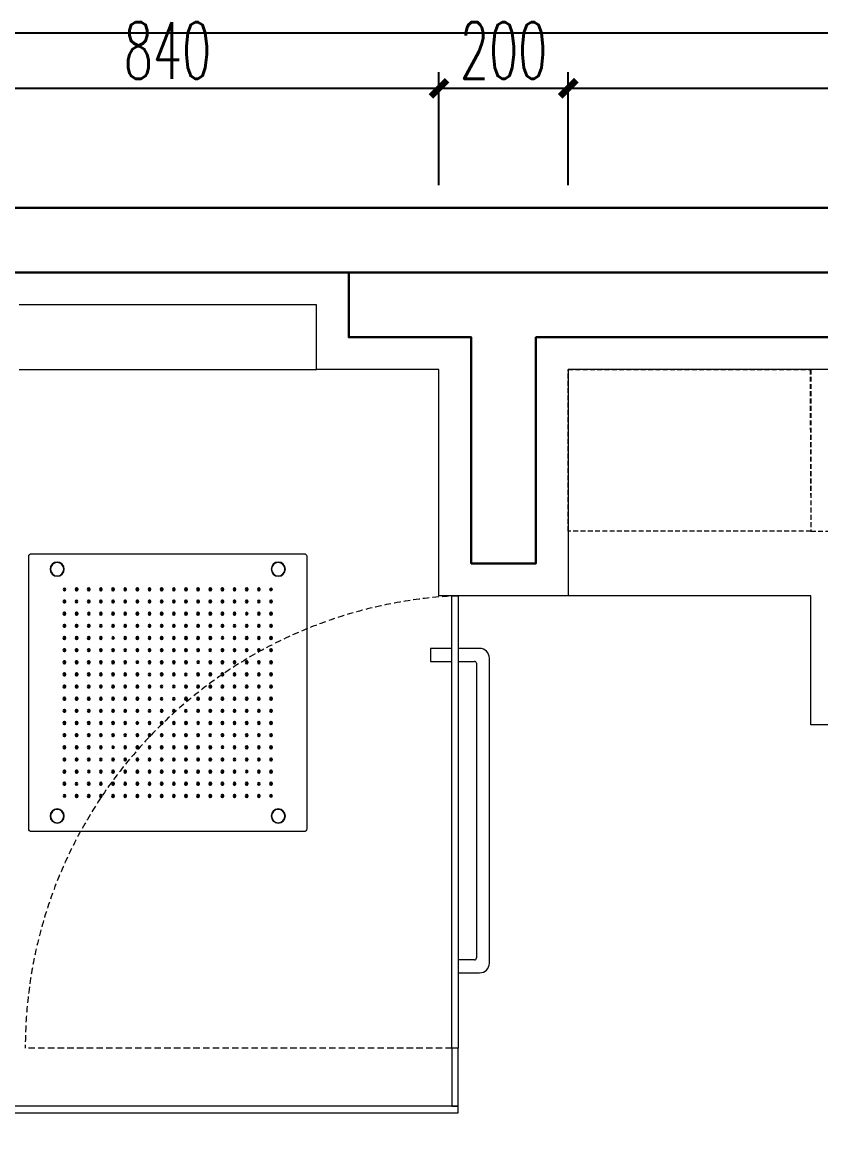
# Model space of a CAD drawing. Header units: inches. Extents: x 24920 to 61775, y 10942 to 38819.
# Drawn here: x 48940 to 50175, y 13369 to 15082 of the extents above; entities that cross this region are included whole.
import ezdxf

# ---------------------------------------------------------------- set-up
doc = ezdxf.new("R2010")
doc.units = ezdxf.units.IN
doc.header["$MEASUREMENT"] = 0
doc.header["$PDMODE"] = 1
doc.linetypes.add('DASHED', pattern=[3.75, 2.5, -1.25])
for name, color, linetype, lineweight in [('002 Ex Walls', 3, 'Continuous', 30), ('012 New Walls', 2, 'Continuous', 30), ('014 Wall Elevation', 1, 'Continuous', 9), ('015 Wall Finish 01', 8, 'Continuous', 9), ('017 Glass', 1, 'Continuous', 5), ('029 Lights', 1, 'Continuous', 0), ('030 Joinery', 1, 'Continuous', 0), ('032 Sanitry Ware', 1, 'Continuous', 5)]:
    doc.layers.add(name, color=color, linetype=linetype, lineweight=lineweight)
doc.layers.add('_SURFACE', color=7, linetype='Continuous')
doc.styles.add('DIM', font='simplex.shx', dxfattribs={"width": 0.6, "bigfont": 'extfont.shx'})
doc.dimstyles.new('1比25', dxfattribs={"dimscale": 25, "dimtxt": 3.5, "dimasz": 1, "dimexe": 1, "dimexo": 1, "dimgap": 0.6, "dimtad": 1, "dimdec": 0, "dimrnd": 5, "dimzin": 0, "dimdsep": 46, "dimtxsty": 'DIM', "dimblk": 'ARCHTICK', "dimcen": 0.09, "dimdle": 1, "dimclrd": 1, "dimclre": 1, "dimclrt": 1, "dimadec": 0, "dimazin": 0, "dimtfac": 1, "dimtdec": 0, "dimtix": 1, "dimtmove": 2, "dimatfit": 3, "dimldrblk": '引线箭头（自定义）', "dimfxl": 0, "dimtolj": 1, "dimtzin": 0, "dimarcsym": 0})

# ---------------------------------------------------------------- blocks, each defined once
blk = doc.blocks.new('A$C655F3CD0')
at = {"color": 2, "lineweight": 9}
blk.add_wipeout([(-345.1, -200), (-345.1, -550), (1506.5, -550), (1708.6, -200), (1333.1, -200), (1333.1, 0), (30.4, 0), (30.4, -200)], dxfattribs=at).dxf.layer = '030 Joinery'
at = {"layer": '030 Joinery', "color": 2, "lineweight": 9}
for p, q in [((1333.1, 0), (30.4, 0)), ((30.4, 0), (30.4, -200)), ((30.4, -200), (-345.2, -200))]:
    blk.add_line(p, q, dxfattribs=at)
at = {"layer": '030 Joinery', "linetype": 'DASHED', "ltscale": 3}
for points in [[(30.2, -300), (-345.2, -300), (-345.2, -550), (30.2, -550)], [(30.2, -300), (1333.9, -300), (1332.6, -550), (28.9, -550)]]:
    blk.add_lwpolyline(points, close=True, dxfattribs=at)
blk = doc.blocks.new('A$C1AC05749')
at = {"color": 250, "linetype": 'Continuous'}
for centre, radius in [((-171, 191), 11), ((-171, 191), 11), ((-171, 191), 10.6), ((-171, 191), 10.6), ((-171, 191), 10.5), ((-171, 191), 10.3), ((171, 191), 11), ((171, 191), 11), ((171, 191), 10.6), ((171, 191), 10.6), ((171, 191), 10.5), ((171, 191), 10.3), ((-159.8, 159.8), 2.1), ((-159.8, 159.8), 1.7), ((-159.8, 159.8), 1.4), ((-159.8, 159.8), 0.65), ((-141, 159.8), 2.1), ((-122.2, 159.8), 2.1), ((-103.4, 159.8), 2.1), ((-84.6, 159.8), 2.1), ((-65.8, 159.8), 2.1), ((-47, 159.8), 2.1), ((-28.2, 159.8), 2.1), ((-9.4, 159.8), 2.1), ((9.4, 159.8), 2.1), ((28.2, 159.8), 2.1), ((47, 159.8), 2.1), ((65.8, 159.8), 2.1), ((84.6, 159.8), 2.1), ((103.4, 159.8), 2.1), ((122.2, 159.8), 2.1), ((141, 159.8), 2.1), ((159.8, 159.8), 2.1), ((159.8, 159.8), 1.7), ((159.8, 159.8), 1.4), ((159.8, 159.8), 0.65), ((-159.8, 141), 2.1), ((-141, 141), 2.1), ((-141, 141), 1.7), ((-141, 141), 1.4), ((-141, 141), 0.65), ((-122.2, 141), 2.1), ((-103.4, 141), 2.1), ((-84.6, 141), 2.1), ((-65.8, 141), 2.1), ((-47, 141), 2.1), ((-28.2, 141), 2.1), ((-9.4, 141), 2.1), ((9.4, 141), 2.1), ((28.2, 141), 2.1), ((47, 141), 2.1), ((65.8, 141), 2.1), ((84.6, 141), 2.1), ((103.4, 141), 2.1), ((122.2, 141), 2.1), ((141, 141), 2.1), ((141, 141), 1.7), ((141, 141), 1.4), ((141, 141), 0.65), ((159.8, 141), 2.1), ((-159.8, 122.2), 2.1), ((-141, 122.2), 2.1), ((-122.2, 122.2), 2.1), ((-122.2, 122.2), 1.7), ((-122.2, 122.2), 1.4), ((-122.2, 122.2), 0.65), ((-103.4, 122.2), 2.1), ((-84.6, 122.2), 2.1), ((-65.8, 122.2), 2.1), ((-47, 122.2), 2.1), ((-28.2, 122.2), 2.1), ((-9.4, 122.2), 2.1), ((9.4, 122.2), 2.1), ((28.2, 122.2), 2.1), ((47, 122.2), 2.1), ((65.8, 122.2), 2.1), ((84.6, 122.2), 2.1), ((103.4, 122.2), 2.1), ((122.2, 122.2), 2.1), ((122.2, 122.2), 1.7), ((122.2, 122.2), 1.4), ((122.2, 122.2), 0.65), ((141, 122.2), 2.1), ((159.8, 122.2), 2.1), ((-159.8, 103.4), 2.1), ((-141, 103.4), 2.1), ((-122.2, 103.4), 2.1), ((-103.4, 103.4), 2.1), ((-103.4, 103.4), 1.7), ((-103.4, 103.4), 1.4), ((-103.4, 103.4), 0.65), ((-84.6, 103.4), 2.1), ((-65.8, 103.4), 2.1), ((-47, 103.4), 2.1), ((-28.2, 103.4), 2.1), ((-9.4, 103.4), 2.1), ((9.4, 103.4), 2.1), ((28.2, 103.4), 2.1), ((47, 103.4), 2.1), ((65.8, 103.4), 2.1), ((84.6, 103.4), 2.1), ((103.4, 103.4), 2.1), ((103.4, 103.4), 1.7), ((103.4, 103.4), 1.4), ((103.4, 103.4), 0.65), ((122.2, 103.4), 2.1), ((141, 103.4), 2.1), ((159.8, 103.4), 2.1), ((-159.8, 84.6), 2.1), ((-141, 84.6), 2.1), ((-122.2, 84.6), 2.1), ((-103.4, 84.6), 2.1), ((-84.6, 84.6), 2.1), ((-84.6, 84.6), 1.7), ((-84.6, 84.6), 1.4), ((-65.8, 84.6), 2.1), ((-47, 84.6), 2.1), ((-28.2, 84.6), 2.1), ((-9.4, 84.6), 2.1), ((9.4, 84.6), 2.1), ((28.2, 84.6), 2.1), ((47, 84.6), 2.1), ((65.8, 84.6), 2.1), ((84.6, 84.6), 2.1), ((84.6, 84.6), 1.7), ((84.6, 84.6), 1.4), ((103.4, 84.6), 2.1), ((122.2, 84.6), 2.1), ((141, 84.6), 2.1), ((159.8, 84.6), 2.1), ((-84.6, 84.6), 0.65), ((84.6, 84.6), 0.65), ((-159.8, 65.8), 2.1), ((-141, 65.8), 2.1), ((-122.2, 65.8), 2.1), ((-103.4, 65.8), 2.1), ((-84.6, 65.8), 2.1), ((-65.8, 65.8), 2.1), ((-65.8, 65.8), 1.7), ((-65.8, 65.8), 1.4), ((-65.8, 65.8), 0.65), ((-47, 65.8), 2.1), ((-28.2, 65.8), 2.1), ((-9.4, 65.8), 2.1), ((9.4, 65.8), 2.1), ((28.2, 65.8), 2.1), ((47, 65.8), 2.1), ((65.8, 65.8), 2.1), ((65.8, 65.8), 1.7), ((65.8, 65.8), 1.4), ((65.8, 65.8), 0.65), ((84.6, 65.8), 2.1), ((103.4, 65.8), 2.1), ((122.2, 65.8), 2.1), ((141, 65.8), 2.1), ((159.8, 65.8), 2.1), ((-159.8, 47), 2.1), ((-141, 47), 2.1), ((-122.2, 47), 2.1), ((-103.4, 47), 2.1), ((-84.6, 47), 2.1), ((-65.8, 47), 2.1), ((-47, 47), 2.1), ((-47, 47), 1.7), ((-47, 47), 1.4), ((-47, 47), 0.65), ((-28.2, 47), 2.1), ((-9.4, 47), 2.1), ((9.4, 47), 2.1), ((28.2, 47), 2.1), ((47, 47), 2.1), ((47, 47), 1.7), ((47, 47), 1.4), ((47, 47), 0.65), ((65.8, 47), 2.1), ((84.6, 47), 2.1), ((103.4, 47), 2.1), ((122.2, 47), 2.1), ((141, 47), 2.1), ((159.8, 47), 2.1), ((-159.8, 28.2), 2.1), ((-141, 28.2), 2.1), ((-122.2, 28.2), 2.1), ((-103.4, 28.2), 2.1), ((-84.6, 28.2), 2.1), ((-65.8, 28.2), 2.1), ((-47, 28.2), 2.1), ((-28.2, 28.2), 2.1), ((-28.2, 28.2), 1.7), ((-28.2, 28.2), 1.4), ((-28.2, 28.2), 0.65), ((-9.4, 28.2), 2.1), ((9.4, 28.2), 2.1), ((28.2, 28.2), 2.1), ((28.2, 28.2), 1.7), ((28.2, 28.2), 1.4), ((28.2, 28.2), 0.65), ((47, 28.2), 2.1), ((65.8, 28.2), 2.1), ((84.6, 28.2), 2.1), ((103.4, 28.2), 2.1), ((122.2, 28.2), 2.1), ((141, 28.2), 2.1), ((159.8, 28.2), 2.1), ((-159.8, 9.4), 2.1), ((-141, 9.4), 2.1), ((-122.2, 9.4), 2.1), ((-103.4, 9.4), 2.1), ((-84.6, 9.4), 2.1), ((-65.8, 9.4), 2.1), ((-47, 9.4), 2.1), ((-28.2, 9.4), 2.1), ((-9.4, 9.4), 2.1), ((-9.4, 9.4), 1.7), ((-9.4, 9.4), 1.4), ((-9.4, 9.4), 0.65), ((9.4, 9.4), 2.1), ((9.4, 9.4), 1.7), ((9.4, 9.4), 1.4), ((9.4, 9.4), 0.65), ((28.2, 9.4), 2.1), ((47, 9.4), 2.1), ((65.8, 9.4), 2.1), ((84.6, 9.4), 2.1), ((103.4, 9.4), 2.1), ((122.2, 9.4), 2.1), ((141, 9.4), 2.1), ((159.8, 9.4), 2.1), ((-159.8, -9.4), 2.1), ((-141, -9.4), 2.1), ((-122.2, -9.4), 2.1), ((-103.4, -9.4), 2.1), ((-84.6, -9.4), 2.1), ((-65.8, -9.4), 2.1), ((-47, -9.4), 2.1), ((-28.2, -9.4), 2.1), ((-9.4, -9.4), 2.1), ((-9.4, -9.4), 1.7), ((-9.4, -9.4), 1.4), ((-9.4, -9.4), 0.65), ((9.4, -9.4), 2.1), ((9.4, -9.4), 1.7), ((9.4, -9.4), 1.4), ((9.4, -9.4), 0.65), ((28.2, -9.4), 2.1), ((47, -9.4), 2.1), ((65.8, -9.4), 2.1), ((84.6, -9.4), 2.1), ((103.4, -9.4), 2.1), ((122.2, -9.4), 2.1), ((141, -9.4), 2.1), ((159.8, -9.4), 2.1), ((-159.8, -28.2), 2.1), ((-141, -28.2), 2.1), ((-122.2, -28.2), 2.1), ((-103.4, -28.2), 2.1), ((-84.6, -28.2), 2.1), ((-65.8, -28.2), 2.1), ((-47, -28.2), 2.1), ((-28.2, -28.2), 2.1), ((-28.2, -28.2), 1.7), ((-28.2, -28.2), 1.4), ((-28.2, -28.2), 0.65), ((-9.4, -28.2), 2.1), ((9.4, -28.2), 2.1), ((28.2, -28.2), 2.1), ((28.2, -28.2), 1.7), ((28.2, -28.2), 1.4), ((28.2, -28.2), 0.65), ((47, -28.2), 2.1), ((65.8, -28.2), 2.1), ((84.6, -28.2), 2.1), ((103.4, -28.2), 2.1), ((122.2, -28.2), 2.1), ((141, -28.2), 2.1), ((159.8, -28.2), 2.1), ((-159.8, -47), 2.1), ((-141, -47), 2.1), ((-122.2, -47), 2.1), ((-103.4, -47), 2.1), ((-84.6, -47), 2.1), ((-65.8, -47), 2.1), ((-47, -47), 2.1), ((-47, -47), 1.7), ((-47, -47), 1.4), ((-47, -47), 0.65), ((-28.2, -47), 2.1), ((-9.4, -47), 2.1), ((9.4, -47), 2.1), ((28.2, -47), 2.1), ((47, -47), 2.1), ((47, -47), 1.7), ((47, -47), 1.4), ((47, -47), 0.65), ((65.8, -47), 2.1), ((84.6, -47), 2.1), ((103.4, -47), 2.1), ((122.2, -47), 2.1), ((141, -47), 2.1), ((159.8, -47), 2.1), ((-159.8, -65.8), 2.1), ((-141, -65.8), 2.1), ((-122.2, -65.8), 2.1), ((-103.4, -65.8), 2.1), ((-84.6, -65.8), 2.1), ((-65.8, -65.8), 2.1), ((-65.8, -65.8), 1.7), ((-65.8, -65.8), 1.4), ((-65.8, -65.8), 0.65), ((-47, -65.8), 2.1), ((-28.2, -65.8), 2.1), ((-9.4, -65.8), 2.1), ((9.4, -65.8), 2.1), ((28.2, -65.8), 2.1), ((47, -65.8), 2.1), ((65.8, -65.8), 2.1), ((65.8, -65.8), 1.7), ((65.8, -65.8), 1.4), ((65.8, -65.8), 0.65), ((84.6, -65.8), 2.1), ((103.4, -65.8), 2.1), ((122.2, -65.8), 2.1), ((141, -65.8), 2.1), ((159.8, -65.8), 2.1), ((-159.8, -84.6), 2.1), ((-141, -84.6), 2.1), ((-122.2, -84.6), 2.1), ((-103.4, -84.6), 2.1), ((-84.6, -84.6), 2.1), ((-84.6, -84.6), 1.7), ((-84.6, -84.6), 1.4), ((-84.6, -84.6), 0.65), ((-65.8, -84.6), 2.1), ((-47, -84.6), 2.1), ((-28.2, -84.6), 2.1), ((-9.4, -84.6), 2.1), ((9.4, -84.6), 2.1), ((28.2, -84.6), 2.1), ((47, -84.6), 2.1), ((65.8, -84.6), 2.1), ((84.6, -84.6), 2.1), ((84.6, -84.6), 1.7), ((84.6, -84.6), 1.4), ((84.6, -84.6), 0.65), ((103.4, -84.6), 2.1), ((122.2, -84.6), 2.1), ((141, -84.6), 2.1), ((159.8, -84.6), 2.1), ((-159.8, -103.4), 2.1), ((-141, -103.4), 2.1), ((-122.2, -103.4), 2.1), ((-103.4, -103.4), 2.1), ((-103.4, -103.4), 1.7), ((-103.4, -103.4), 1.4), ((-103.4, -103.4), 0.65), ((-84.6, -103.4), 2.1), ((-65.8, -103.4), 2.1), ((-47, -103.4), 2.1), ((-28.2, -103.4), 2.1), ((-9.4, -103.4), 2.1), ((9.4, -103.4), 2.1), ((28.2, -103.4), 2.1), ((47, -103.4), 2.1), ((65.8, -103.4), 2.1), ((84.6, -103.4), 2.1), ((103.4, -103.4), 2.1), ((103.4, -103.4), 1.7), ((103.4, -103.4), 1.4), ((103.4, -103.4), 0.65), ((122.2, -103.4), 2.1), ((141, -103.4), 2.1), ((159.8, -103.4), 2.1), ((-159.8, -122.2), 2.1), ((-141, -122.2), 2.1), ((-122.2, -122.2), 2.1), ((-122.2, -122.2), 1.7), ((-122.2, -122.2), 1.4), ((-122.2, -122.2), 0.65), ((-103.4, -122.2), 2.1), ((-84.6, -122.2), 2.1), ((-65.8, -122.2), 2.1), ((-47, -122.2), 2.1), ((-28.2, -122.2), 2.1), ((-9.4, -122.2), 2.1), ((9.4, -122.2), 2.1), ((28.2, -122.2), 2.1), ((47, -122.2), 2.1), ((65.8, -122.2), 2.1), ((84.6, -122.2), 2.1), ((103.4, -122.2), 2.1), ((122.2, -122.2), 2.1), ((122.2, -122.2), 1.7), ((122.2, -122.2), 1.4), ((122.2, -122.2), 0.65), ((141, -122.2), 2.1), ((159.8, -122.2), 2.1), ((-159.8, -141), 2.1), ((-141, -141), 2.1), ((-141, -141), 1.7), ((-141, -141), 1.4), ((-141, -141), 0.65), ((-122.2, -141), 2.1), ((-103.4, -141), 2.1), ((-84.6, -141), 2.1), ((-65.8, -141), 2.1), ((-47, -141), 2.1), ((-28.2, -141), 2.1), ((-9.4, -141), 2.1), ((9.4, -141), 2.1), ((28.2, -141), 2.1), ((47, -141), 2.1), ((65.8, -141), 2.1), ((84.6, -141), 2.1), ((103.4, -141), 2.1), ((122.2, -141), 2.1), ((141, -141), 2.1), ((141, -141), 1.7), ((141, -141), 1.4), ((141, -141), 0.65), ((159.8, -141), 2.1), ((-159.8, -159.8), 2.1), ((-159.8, -159.8), 1.7), ((-159.8, -159.8), 1.4), ((-159.8, -159.8), 0.65), ((-141, -159.8), 2.1), ((-122.2, -159.8), 2.1), ((-103.4, -159.8), 2.1), ((-84.6, -159.8), 2.1), ((-65.8, -159.8), 2.1), ((-47, -159.8), 2.1), ((-28.2, -159.8), 2.1), ((-9.4, -159.8), 2.1), ((9.4, -159.8), 2.1), ((28.2, -159.8), 2.1), ((47, -159.8), 2.1), ((65.8, -159.8), 2.1), ((84.6, -159.8), 2.1), ((103.4, -159.8), 2.1), ((122.2, -159.8), 2.1), ((141, -159.8), 2.1), ((159.8, -159.8), 2.1), ((159.8, -159.8), 1.7), ((159.8, -159.8), 1.4), ((159.8, -159.8), 0.65), ((-171, -191), 11), ((-171, -191), 11), ((-171, -191), 10.6), ((-171, -191), 10.6), ((-171, -191), 10.5), ((-171, -191), 10.3), ((171, -191), 11), ((171, -191), 11), ((171, -191), 10.6), ((171, -191), 10.6), ((171, -191), 10.5), ((171, -191), 10.3)]:
    blk.add_circle(centre, radius, dxfattribs=at)
at = {"layer": '029 Lights', "color": 8, "ltscale": 6}
blk.add_lwpolyline([(-215, 211), (-215, -211, 0.414214), (-211, -215), (211, -215, 0.414214), (215, -211), (215, 211, 0.414214), (211, 215), (-211, 215, 0.414214)], format="xyb", close=True, dxfattribs=at)
at = {"layer": '_SURFACE', "color": 250, "linetype": 'Continuous'}
for centre, radius in [((-141, 159.8), 1.7), ((-141, 159.8), 1.4), ((-141, 159.8), 0.65), ((-122.2, 159.8), 1.7), ((-122.2, 159.8), 1.4), ((-122.2, 159.8), 0.65), ((-103.4, 159.8), 1.7), ((-103.4, 159.8), 1.4), ((-103.4, 159.8), 0.65), ((-84.6, 159.8), 1.7), ((-84.6, 159.8), 1.4), ((-84.6, 159.8), 0.65), ((-65.8, 159.8), 1.7), ((-65.8, 159.8), 1.4), ((-65.8, 159.8), 0.65), ((-47, 159.8), 1.7), ((-47, 159.8), 1.4), ((-47, 159.8), 0.65), ((-28.2, 159.8), 1.7), ((-28.2, 159.8), 1.4), ((-28.2, 159.8), 0.65), ((-9.4, 159.8), 1.7), ((-9.4, 159.8), 1.4), ((-9.4, 159.8), 0.65), ((9.4, 159.8), 1.7), ((9.4, 159.8), 1.4), ((9.4, 159.8), 0.65), ((28.2, 159.8), 1.7), ((28.2, 159.8), 1.4), ((28.2, 159.8), 0.65), ((47, 159.8), 1.7), ((47, 159.8), 1.4), ((47, 159.8), 0.65), ((65.8, 159.8), 1.7), ((65.8, 159.8), 1.4), ((65.8, 159.8), 0.65), ((84.6, 159.8), 1.7), ((84.6, 159.8), 1.4), ((84.6, 159.8), 0.65), ((103.4, 159.8), 1.7), ((103.4, 159.8), 1.4), ((103.4, 159.8), 0.65), ((122.2, 159.8), 1.7), ((122.2, 159.8), 1.4), ((122.2, 159.8), 0.65), ((141, 159.8), 1.7), ((141, 159.8), 1.4), ((141, 159.8), 0.65), ((-159.8, 141), 1.7), ((-159.8, 141), 1.4), ((-159.8, 141), 0.65), ((-122.2, 141), 1.7), ((-122.2, 141), 1.4), ((-122.2, 141), 0.65), ((-103.4, 141), 1.7), ((-103.4, 141), 1.4), ((-103.4, 141), 0.65), ((-84.6, 141), 1.7), ((-84.6, 141), 1.4), ((-84.6, 141), 0.65), ((-65.8, 141), 1.7), ((-65.8, 141), 1.4), ((-65.8, 141), 0.65), ((-47, 141), 1.7), ((-47, 141), 1.4), ((-47, 141), 0.65), ((-28.2, 141), 1.7), ((-28.2, 141), 1.4), ((-28.2, 141), 0.65), ((-9.4, 141), 1.7), ((-9.4, 141), 1.4), ((-9.4, 141), 0.65), ((9.4, 141), 1.7), ((9.4, 141), 1.4), ((9.4, 141), 0.65), ((28.2, 141), 1.7), ((28.2, 141), 1.4), ((28.2, 141), 0.65), ((47, 141), 1.7), ((47, 141), 1.4), ((47, 141), 0.65), ((65.8, 141), 1.7), ((65.8, 141), 1.4), ((65.8, 141), 0.65), ((84.6, 141), 1.7), ((84.6, 141), 1.4), ((84.6, 141), 0.65), ((103.4, 141), 1.7), ((103.4, 141), 1.4), ((103.4, 141), 0.65), ((122.2, 141), 1.7), ((122.2, 141), 1.4), ((122.2, 141), 0.65), ((159.8, 141), 1.7), ((159.8, 141), 1.4), ((159.8, 141), 0.65), ((-159.8, 122.2), 1.7), ((-159.8, 122.2), 1.4), ((-159.8, 122.2), 0.65), ((-141, 122.2), 1.7), ((-141, 122.2), 1.4), ((-141, 122.2), 0.65), ((-103.4, 122.2), 1.7), ((-103.4, 122.2), 1.4), ((-103.4, 122.2), 0.65), ((-84.6, 122.2), 1.7), ((-84.6, 122.2), 1.4), ((-84.6, 122.2), 0.65), ((-65.8, 122.2), 1.7), ((-65.8, 122.2), 1.4), ((-65.8, 122.2), 0.65), ((-47, 122.2), 1.7), ((-47, 122.2), 1.4), ((-47, 122.2), 0.65), ((-28.2, 122.2), 1.7), ((-28.2, 122.2), 1.4), ((-28.2, 122.2), 0.65), ((-9.4, 122.2), 1.7), ((-9.4, 122.2), 1.4), ((-9.4, 122.2), 0.65), ((9.4, 122.2), 1.7), ((9.4, 122.2), 1.4), ((9.4, 122.2), 0.65), ((28.2, 122.2), 1.7), ((28.2, 122.2), 1.4), ((28.2, 122.2), 0.65), ((47, 122.2), 1.7), ((47, 122.2), 1.4), ((47, 122.2), 0.65), ((65.8, 122.2), 1.7), ((65.8, 122.2), 1.4), ((65.8, 122.2), 0.65), ((84.6, 122.2), 1.7), ((84.6, 122.2), 1.4), ((84.6, 122.2), 0.65), ((103.4, 122.2), 1.7), ((103.4, 122.2), 1.4), ((103.4, 122.2), 0.65), ((141, 122.2), 1.7), ((141, 122.2), 1.4), ((141, 122.2), 0.65), ((159.8, 122.2), 1.7), ((159.8, 122.2), 1.4), ((159.8, 122.2), 0.65), ((-159.8, 103.4), 1.7), ((-159.8, 103.4), 1.4), ((-159.8, 103.4), 0.65), ((-141, 103.4), 1.7), ((-141, 103.4), 1.4), ((-141, 103.4), 0.65), ((-122.2, 103.4), 1.7), ((-122.2, 103.4), 1.4), ((-122.2, 103.4), 0.65), ((-84.6, 103.4), 1.7), ((-84.6, 103.4), 1.4), ((-84.6, 103.4), 0.65), ((-65.8, 103.4), 1.7), ((-65.8, 103.4), 1.4), ((-65.8, 103.4), 0.65), ((-47, 103.4), 1.7), ((-47, 103.4), 1.4), ((-47, 103.4), 0.65), ((-28.2, 103.4), 1.7), ((-28.2, 103.4), 1.4), ((-28.2, 103.4), 0.65), ((-9.4, 103.4), 1.7), ((-9.4, 103.4), 1.4), ((-9.4, 103.4), 0.65), ((9.4, 103.4), 1.7), ((9.4, 103.4), 1.4), ((9.4, 103.4), 0.65), ((28.2, 103.4), 1.7), ((28.2, 103.4), 1.4), ((28.2, 103.4), 0.65), ((47, 103.4), 1.7), ((47, 103.4), 1.4), ((47, 103.4), 0.65), ((65.8, 103.4), 1.7), ((65.8, 103.4), 1.4), ((65.8, 103.4), 0.65), ((84.6, 103.4), 1.7), ((84.6, 103.4), 1.4), ((84.6, 103.4), 0.65), ((122.2, 103.4), 1.7), ((122.2, 103.4), 1.4), ((122.2, 103.4), 0.65), ((141, 103.4), 1.7), ((141, 103.4), 1.4), ((141, 103.4), 0.65), ((159.8, 103.4), 1.7), ((159.8, 103.4), 1.4), ((159.8, 103.4), 0.65), ((-159.8, 84.6), 1.7), ((-159.8, 84.6), 1.4), ((-141, 84.6), 1.7), ((-141, 84.6), 1.4), ((-122.2, 84.6), 1.7), ((-122.2, 84.6), 1.4), ((-103.4, 84.6), 1.7), ((-103.4, 84.6), 1.4), ((-65.8, 84.6), 1.7), ((-65.8, 84.6), 1.4), ((-47, 84.6), 1.7), ((-47, 84.6), 1.4), ((-28.2, 84.6), 1.7), ((-28.2, 84.6), 1.4), ((-9.4, 84.6), 1.7), ((-9.4, 84.6), 1.4), ((9.4, 84.6), 1.7), ((9.4, 84.6), 1.4), ((28.2, 84.6), 1.7), ((28.2, 84.6), 1.4), ((47, 84.6), 1.7), ((47, 84.6), 1.4), ((65.8, 84.6), 1.7), ((65.8, 84.6), 1.4), ((103.4, 84.6), 1.7), ((103.4, 84.6), 1.4), ((122.2, 84.6), 1.7), ((122.2, 84.6), 1.4), ((141, 84.6), 1.7), ((141, 84.6), 1.4), ((159.8, 84.6), 1.7), ((159.8, 84.6), 1.4), ((-159.8, 84.6), 0.65), ((-141, 84.6), 0.65), ((-122.2, 84.6), 0.65), ((-103.4, 84.6), 0.65), ((-65.8, 84.6), 0.65), ((-47, 84.6), 0.65), ((-28.2, 84.6), 0.65), ((-9.4, 84.6), 0.65), ((9.4, 84.6), 0.65), ((28.2, 84.6), 0.65), ((47, 84.6), 0.65), ((65.8, 84.6), 0.65), ((103.4, 84.6), 0.65), ((122.2, 84.6), 0.65), ((141, 84.6), 0.65), ((159.8, 84.6), 0.65), ((-159.8, 65.8), 1.7), ((-159.8, 65.8), 1.4), ((-159.8, 65.8), 0.65), ((-141, 65.8), 1.7), ((-141, 65.8), 1.4), ((-141, 65.8), 0.65), ((-122.2, 65.8), 1.7), ((-122.2, 65.8), 1.4), ((-122.2, 65.8), 0.65), ((-103.4, 65.8), 1.7), ((-103.4, 65.8), 1.4), ((-103.4, 65.8), 0.65), ((-84.6, 65.8), 1.7), ((-84.6, 65.8), 1.4), ((-84.6, 65.8), 0.65), ((-47, 65.8), 1.7), ((-47, 65.8), 1.4), ((-47, 65.8), 0.65), ((-28.2, 65.8), 1.7), ((-28.2, 65.8), 1.4), ((-28.2, 65.8), 0.65), ((-9.4, 65.8), 1.7), ((-9.4, 65.8), 1.4), ((-9.4, 65.8), 0.65), ((9.4, 65.8), 1.7), ((9.4, 65.8), 1.4), ((9.4, 65.8), 0.65), ((28.2, 65.8), 1.7), ((28.2, 65.8), 1.4), ((28.2, 65.8), 0.65), ((47, 65.8), 1.7), ((47, 65.8), 1.4), ((47, 65.8), 0.65), ((84.6, 65.8), 1.7), ((84.6, 65.8), 1.4), ((84.6, 65.8), 0.65), ((103.4, 65.8), 1.7), ((103.4, 65.8), 1.4), ((103.4, 65.8), 0.65), ((122.2, 65.8), 1.7), ((122.2, 65.8), 1.4), ((122.2, 65.8), 0.65), ((141, 65.8), 1.7), ((141, 65.8), 1.4), ((141, 65.8), 0.65), ((159.8, 65.8), 1.7), ((159.8, 65.8), 1.4), ((159.8, 65.8), 0.65), ((-159.8, 47), 1.7), ((-159.8, 47), 1.4), ((-159.8, 47), 0.65), ((-141, 47), 1.7), ((-141, 47), 1.4), ((-141, 47), 0.65), ((-122.2, 47), 1.7), ((-122.2, 47), 1.4), ((-122.2, 47), 0.65), ((-103.4, 47), 1.7), ((-103.4, 47), 1.4), ((-103.4, 47), 0.65), ((-84.6, 47), 1.7), ((-84.6, 47), 1.4), ((-84.6, 47), 0.65), ((-65.8, 47), 1.7), ((-65.8, 47), 1.4), ((-65.8, 47), 0.65), ((-28.2, 47), 1.7), ((-28.2, 47), 1.4), ((-28.2, 47), 0.65), ((-9.4, 47), 1.7), ((-9.4, 47), 1.4), ((-9.4, 47), 0.65), ((9.4, 47), 1.7), ((9.4, 47), 1.4), ((9.4, 47), 0.65), ((28.2, 47), 1.7), ((28.2, 47), 1.4), ((28.2, 47), 0.65), ((65.8, 47), 1.7), ((65.8, 47), 1.4), ((65.8, 47), 0.65), ((84.6, 47), 1.7), ((84.6, 47), 1.4), ((84.6, 47), 0.65), ((103.4, 47), 1.7), ((103.4, 47), 1.4), ((103.4, 47), 0.65), ((122.2, 47), 1.7), ((122.2, 47), 1.4), ((122.2, 47), 0.65), ((141, 47), 1.7), ((141, 47), 1.4), ((141, 47), 0.65), ((159.8, 47), 1.7), ((159.8, 47), 1.4), ((159.8, 47), 0.65), ((-159.8, 28.2), 1.7), ((-159.8, 28.2), 1.4), ((-159.8, 28.2), 0.65), ((-141, 28.2), 1.7), ((-141, 28.2), 1.4), ((-141, 28.2), 0.65), ((-122.2, 28.2), 1.7), ((-122.2, 28.2), 1.4), ((-122.2, 28.2), 0.65), ((-103.4, 28.2), 1.7), ((-103.4, 28.2), 1.4), ((-103.4, 28.2), 0.65), ((-84.6, 28.2), 1.7), ((-84.6, 28.2), 1.4), ((-84.6, 28.2), 0.65), ((-65.8, 28.2), 1.7), ((-65.8, 28.2), 1.4), ((-65.8, 28.2), 0.65), ((-47, 28.2), 1.7), ((-47, 28.2), 1.4), ((-47, 28.2), 0.65), ((-9.4, 28.2), 1.7), ((-9.4, 28.2), 1.4), ((-9.4, 28.2), 0.65), ((9.4, 28.2), 1.7), ((9.4, 28.2), 1.4), ((9.4, 28.2), 0.65), ((47, 28.2), 1.7), ((47, 28.2), 1.4), ((47, 28.2), 0.65), ((65.8, 28.2), 1.7), ((65.8, 28.2), 1.4), ((65.8, 28.2), 0.65), ((84.6, 28.2), 1.7), ((84.6, 28.2), 1.4), ((84.6, 28.2), 0.65), ((103.4, 28.2), 1.7), ((103.4, 28.2), 1.4), ((103.4, 28.2), 0.65), ((122.2, 28.2), 1.7), ((122.2, 28.2), 1.4), ((122.2, 28.2), 0.65), ((141, 28.2), 1.7), ((141, 28.2), 1.4), ((141, 28.2), 0.65), ((159.8, 28.2), 1.7), ((159.8, 28.2), 1.4), ((159.8, 28.2), 0.65), ((-159.8, 9.4), 1.7), ((-159.8, 9.4), 1.4), ((-159.8, 9.4), 0.65), ((-141, 9.4), 1.7), ((-141, 9.4), 1.4), ((-141, 9.4), 0.65), ((-122.2, 9.4), 1.7), ((-122.2, 9.4), 1.4), ((-122.2, 9.4), 0.65), ((-103.4, 9.4), 1.7), ((-103.4, 9.4), 1.4), ((-103.4, 9.4), 0.65), ((-84.6, 9.4), 1.7), ((-84.6, 9.4), 1.4), ((-84.6, 9.4), 0.65), ((-65.8, 9.4), 1.7), ((-65.8, 9.4), 1.4), ((-65.8, 9.4), 0.65), ((-47, 9.4), 1.7), ((-47, 9.4), 1.4), ((-47, 9.4), 0.65), ((-28.2, 9.4), 1.7), ((-28.2, 9.4), 1.4), ((-28.2, 9.4), 0.65), ((28.2, 9.4), 1.7), ((28.2, 9.4), 1.4), ((28.2, 9.4), 0.65), ((47, 9.4), 1.7), ((47, 9.4), 1.4), ((47, 9.4), 0.65), ((65.8, 9.4), 1.7), ((65.8, 9.4), 1.4), ((65.8, 9.4), 0.65), ((84.6, 9.4), 1.7), ((84.6, 9.4), 1.4), ((84.6, 9.4), 0.65), ((103.4, 9.4), 1.7), ((103.4, 9.4), 1.4), ((103.4, 9.4), 0.65), ((122.2, 9.4), 1.7), ((122.2, 9.4), 1.4), ((122.2, 9.4), 0.65), ((141, 9.4), 1.7), ((141, 9.4), 1.4), ((141, 9.4), 0.65), ((159.8, 9.4), 1.7), ((159.8, 9.4), 1.4), ((159.8, 9.4), 0.65), ((-159.8, -9.4), 1.7), ((-159.8, -9.4), 1.4), ((-159.8, -9.4), 0.65), ((-141, -9.4), 1.7), ((-141, -9.4), 1.4), ((-141, -9.4), 0.65), ((-122.2, -9.4), 1.7), ((-122.2, -9.4), 1.4), ((-122.2, -9.4), 0.65), ((-103.4, -9.4), 1.7), ((-103.4, -9.4), 1.4), ((-103.4, -9.4), 0.65), ((-84.6, -9.4), 1.7), ((-84.6, -9.4), 1.4), ((-84.6, -9.4), 0.65), ((-65.8, -9.4), 1.7), ((-65.8, -9.4), 1.4), ((-65.8, -9.4), 0.65), ((-47, -9.4), 1.7), ((-47, -9.4), 1.4), ((-47, -9.4), 0.65), ((-28.2, -9.4), 1.7), ((-28.2, -9.4), 1.4), ((-28.2, -9.4), 0.65), ((28.2, -9.4), 1.7), ((28.2, -9.4), 1.4), ((28.2, -9.4), 0.65), ((47, -9.4), 1.7), ((47, -9.4), 1.4), ((47, -9.4), 0.65), ((65.8, -9.4), 1.7), ((65.8, -9.4), 1.4), ((65.8, -9.4), 0.65), ((84.6, -9.4), 1.7), ((84.6, -9.4), 1.4), ((84.6, -9.4), 0.65), ((103.4, -9.4), 1.7), ((103.4, -9.4), 1.4), ((103.4, -9.4), 0.65), ((122.2, -9.4), 1.7), ((122.2, -9.4), 1.4), ((122.2, -9.4), 0.65), ((141, -9.4), 1.7), ((141, -9.4), 1.4), ((141, -9.4), 0.65), ((159.8, -9.4), 1.7), ((159.8, -9.4), 1.4), ((159.8, -9.4), 0.65), ((-159.8, -28.2), 1.7), ((-159.8, -28.2), 1.4), ((-159.8, -28.2), 0.65), ((-141, -28.2), 1.7), ((-141, -28.2), 1.4), ((-141, -28.2), 0.65), ((-122.2, -28.2), 1.7), ((-122.2, -28.2), 1.4), ((-122.2, -28.2), 0.65), ((-103.4, -28.2), 1.7), ((-103.4, -28.2), 1.4), ((-103.4, -28.2), 0.65), ((-84.6, -28.2), 1.7), ((-84.6, -28.2), 1.4), ((-84.6, -28.2), 0.65), ((-65.8, -28.2), 1.7), ((-65.8, -28.2), 1.4), ((-65.8, -28.2), 0.65), ((-47, -28.2), 1.7), ((-47, -28.2), 1.4), ((-47, -28.2), 0.65), ((-9.4, -28.2), 1.7), ((-9.4, -28.2), 1.4), ((-9.4, -28.2), 0.65), ((9.4, -28.2), 1.7), ((9.4, -28.2), 1.4), ((9.4, -28.2), 0.65), ((47, -28.2), 1.7), ((47, -28.2), 1.4), ((47, -28.2), 0.65), ((65.8, -28.2), 1.7), ((65.8, -28.2), 1.4), ((65.8, -28.2), 0.65), ((84.6, -28.2), 1.7), ((84.6, -28.2), 1.4), ((84.6, -28.2), 0.65), ((103.4, -28.2), 1.7), ((103.4, -28.2), 1.4), ((103.4, -28.2), 0.65), ((122.2, -28.2), 1.7), ((122.2, -28.2), 1.4), ((122.2, -28.2), 0.65), ((141, -28.2), 1.7), ((141, -28.2), 1.4), ((141, -28.2), 0.65), ((159.8, -28.2), 1.7), ((159.8, -28.2), 1.4), ((159.8, -28.2), 0.65), ((-159.8, -47), 1.7), ((-159.8, -47), 1.4), ((-159.8, -47), 0.65), ((-141, -47), 1.7), ((-141, -47), 1.4), ((-141, -47), 0.65), ((-122.2, -47), 1.7), ((-122.2, -47), 1.4), ((-122.2, -47), 0.65), ((-103.4, -47), 1.7), ((-103.4, -47), 1.4), ((-103.4, -47), 0.65), ((-84.6, -47), 1.7), ((-84.6, -47), 1.4), ((-84.6, -47), 0.65), ((-65.8, -47), 1.7), ((-65.8, -47), 1.4), ((-65.8, -47), 0.65), ((-28.2, -47), 1.7), ((-28.2, -47), 1.4), ((-28.2, -47), 0.65), ((-9.4, -47), 1.7), ((-9.4, -47), 1.4), ((-9.4, -47), 0.65), ((9.4, -47), 1.7), ((9.4, -47), 1.4), ((9.4, -47), 0.65), ((28.2, -47), 1.7), ((28.2, -47), 1.4), ((28.2, -47), 0.65), ((65.8, -47), 1.7), ((65.8, -47), 1.4), ((65.8, -47), 0.65), ((84.6, -47), 1.7), ((84.6, -47), 1.4), ((84.6, -47), 0.65), ((103.4, -47), 1.7), ((103.4, -47), 1.4), ((103.4, -47), 0.65), ((122.2, -47), 1.7), ((122.2, -47), 1.4), ((122.2, -47), 0.65), ((141, -47), 1.7), ((141, -47), 1.4), ((141, -47), 0.65), ((159.8, -47), 1.7), ((159.8, -47), 1.4), ((159.8, -47), 0.65), ((-159.8, -65.8), 1.7), ((-159.8, -65.8), 1.4), ((-159.8, -65.8), 0.65), ((-141, -65.8), 1.7), ((-141, -65.8), 1.4), ((-141, -65.8), 0.65), ((-122.2, -65.8), 1.7), ((-122.2, -65.8), 1.4), ((-122.2, -65.8), 0.65), ((-103.4, -65.8), 1.7), ((-103.4, -65.8), 1.4), ((-103.4, -65.8), 0.65), ((-84.6, -65.8), 1.7), ((-84.6, -65.8), 1.4), ((-84.6, -65.8), 0.65), ((-47, -65.8), 1.7), ((-47, -65.8), 1.4), ((-47, -65.8), 0.65), ((-28.2, -65.8), 1.7), ((-28.2, -65.8), 1.4), ((-28.2, -65.8), 0.65), ((-9.4, -65.8), 1.7), ((-9.4, -65.8), 1.4), ((-9.4, -65.8), 0.65), ((9.4, -65.8), 1.7), ((9.4, -65.8), 1.4), ((9.4, -65.8), 0.65), ((28.2, -65.8), 1.7), ((28.2, -65.8), 1.4), ((28.2, -65.8), 0.65), ((47, -65.8), 1.7), ((47, -65.8), 1.4), ((47, -65.8), 0.65), ((84.6, -65.8), 1.7), ((84.6, -65.8), 1.4), ((84.6, -65.8), 0.65), ((103.4, -65.8), 1.7), ((103.4, -65.8), 1.4), ((103.4, -65.8), 0.65), ((122.2, -65.8), 1.7), ((122.2, -65.8), 1.4), ((122.2, -65.8), 0.65), ((141, -65.8), 1.7), ((141, -65.8), 1.4), ((141, -65.8), 0.65), ((159.8, -65.8), 1.7), ((159.8, -65.8), 1.4), ((159.8, -65.8), 0.65), ((-159.8, -84.6), 1.7), ((-159.8, -84.6), 1.4), ((-159.8, -84.6), 0.65), ((-141, -84.6), 1.7), ((-141, -84.6), 1.4), ((-141, -84.6), 0.65), ((-122.2, -84.6), 1.7), ((-122.2, -84.6), 1.4), ((-122.2, -84.6), 0.65), ((-103.4, -84.6), 1.7), ((-103.4, -84.6), 1.4), ((-103.4, -84.6), 0.65), ((-65.8, -84.6), 1.7), ((-65.8, -84.6), 1.4), ((-65.8, -84.6), 0.65), ((-47, -84.6), 1.7), ((-47, -84.6), 1.4), ((-47, -84.6), 0.65), ((-28.2, -84.6), 1.7), ((-28.2, -84.6), 1.4), ((-28.2, -84.6), 0.65), ((-9.4, -84.6), 1.7), ((-9.4, -84.6), 1.4), ((-9.4, -84.6), 0.65), ((9.4, -84.6), 1.7), ((9.4, -84.6), 1.4), ((9.4, -84.6), 0.65), ((28.2, -84.6), 1.7), ((28.2, -84.6), 1.4), ((28.2, -84.6), 0.65), ((47, -84.6), 1.7), ((47, -84.6), 1.4), ((47, -84.6), 0.65), ((65.8, -84.6), 1.7), ((65.8, -84.6), 1.4), ((65.8, -84.6), 0.65), ((103.4, -84.6), 1.7), ((103.4, -84.6), 1.4), ((103.4, -84.6), 0.65), ((122.2, -84.6), 1.7), ((122.2, -84.6), 1.4), ((122.2, -84.6), 0.65), ((141, -84.6), 1.7), ((141, -84.6), 1.4), ((141, -84.6), 0.65), ((159.8, -84.6), 1.7), ((159.8, -84.6), 1.4), ((159.8, -84.6), 0.65), ((-159.8, -103.4), 1.7), ((-159.8, -103.4), 1.4), ((-159.8, -103.4), 0.65), ((-141, -103.4), 1.7), ((-141, -103.4), 1.4), ((-141, -103.4), 0.65), ((-122.2, -103.4), 1.7), ((-122.2, -103.4), 1.4), ((-122.2, -103.4), 0.65), ((-84.6, -103.4), 1.7), ((-84.6, -103.4), 1.4), ((-84.6, -103.4), 0.65), ((-65.8, -103.4), 1.7), ((-65.8, -103.4), 1.4), ((-65.8, -103.4), 0.65), ((-47, -103.4), 1.7), ((-47, -103.4), 1.4), ((-47, -103.4), 0.65), ((-28.2, -103.4), 1.7), ((-28.2, -103.4), 1.4), ((-28.2, -103.4), 0.65), ((-9.4, -103.4), 1.7), ((-9.4, -103.4), 1.4), ((-9.4, -103.4), 0.65), ((9.4, -103.4), 1.7), ((9.4, -103.4), 1.4), ((9.4, -103.4), 0.65), ((28.2, -103.4), 1.7), ((28.2, -103.4), 1.4), ((28.2, -103.4), 0.65), ((47, -103.4), 1.7), ((47, -103.4), 1.4), ((47, -103.4), 0.65), ((65.8, -103.4), 1.7), ((65.8, -103.4), 1.4), ((65.8, -103.4), 0.65), ((84.6, -103.4), 1.7), ((84.6, -103.4), 1.4), ((84.6, -103.4), 0.65), ((122.2, -103.4), 1.7), ((122.2, -103.4), 1.4), ((122.2, -103.4), 0.65), ((141, -103.4), 1.7), ((141, -103.4), 1.4), ((141, -103.4), 0.65), ((159.8, -103.4), 1.7), ((159.8, -103.4), 1.4), ((159.8, -103.4), 0.65), ((-159.8, -122.2), 1.7), ((-159.8, -122.2), 1.4), ((-159.8, -122.2), 0.65), ((-141, -122.2), 1.7), ((-141, -122.2), 1.4), ((-141, -122.2), 0.65), ((-103.4, -122.2), 1.7), ((-103.4, -122.2), 1.4), ((-103.4, -122.2), 0.65), ((-84.6, -122.2), 1.7), ((-84.6, -122.2), 1.4), ((-84.6, -122.2), 0.65), ((-65.8, -122.2), 1.7), ((-65.8, -122.2), 1.4), ((-65.8, -122.2), 0.65), ((-47, -122.2), 1.7), ((-47, -122.2), 1.4), ((-47, -122.2), 0.65), ((-28.2, -122.2), 1.7), ((-28.2, -122.2), 1.4), ((-28.2, -122.2), 0.65), ((-9.4, -122.2), 1.7), ((-9.4, -122.2), 1.4), ((-9.4, -122.2), 0.65), ((9.4, -122.2), 1.7), ((9.4, -122.2), 1.4), ((9.4, -122.2), 0.65), ((28.2, -122.2), 1.7), ((28.2, -122.2), 1.4), ((28.2, -122.2), 0.65), ((47, -122.2), 1.7), ((47, -122.2), 1.4), ((47, -122.2), 0.65), ((65.8, -122.2), 1.7), ((65.8, -122.2), 1.4), ((65.8, -122.2), 0.65), ((84.6, -122.2), 1.7), ((84.6, -122.2), 1.4), ((84.6, -122.2), 0.65), ((103.4, -122.2), 1.7), ((103.4, -122.2), 1.4), ((103.4, -122.2), 0.65), ((141, -122.2), 1.7), ((141, -122.2), 1.4), ((141, -122.2), 0.65), ((159.8, -122.2), 1.7), ((159.8, -122.2), 1.4), ((159.8, -122.2), 0.65), ((-159.8, -141), 1.7), ((-159.8, -141), 1.4), ((-159.8, -141), 0.65), ((-122.2, -141), 1.7), ((-122.2, -141), 1.4), ((-122.2, -141), 0.65), ((-103.4, -141), 1.7), ((-103.4, -141), 1.4), ((-103.4, -141), 0.65), ((-84.6, -141), 1.7), ((-84.6, -141), 1.4), ((-84.6, -141), 0.65), ((-65.8, -141), 1.7), ((-65.8, -141), 1.4), ((-65.8, -141), 0.65), ((-47, -141), 1.7), ((-47, -141), 1.4), ((-47, -141), 0.65), ((-28.2, -141), 1.7), ((-28.2, -141), 1.4), ((-28.2, -141), 0.65), ((-9.4, -141), 1.7), ((-9.4, -141), 1.4), ((-9.4, -141), 0.65), ((9.4, -141), 1.7), ((9.4, -141), 1.4), ((9.4, -141), 0.65), ((28.2, -141), 1.7), ((28.2, -141), 1.4), ((28.2, -141), 0.65), ((47, -141), 1.7), ((47, -141), 1.4), ((47, -141), 0.65), ((65.8, -141), 1.7), ((65.8, -141), 1.4), ((65.8, -141), 0.65), ((84.6, -141), 1.7), ((84.6, -141), 1.4), ((84.6, -141), 0.65), ((103.4, -141), 1.7), ((103.4, -141), 1.4), ((103.4, -141), 0.65), ((122.2, -141), 1.7), ((122.2, -141), 1.4), ((122.2, -141), 0.65), ((159.8, -141), 1.7), ((159.8, -141), 1.4), ((159.8, -141), 0.65), ((-141, -159.8), 1.7), ((-141, -159.8), 1.4), ((-141, -159.8), 0.65), ((-122.2, -159.8), 1.7), ((-122.2, -159.8), 1.4), ((-122.2, -159.8), 0.65), ((-103.4, -159.8), 1.7), ((-103.4, -159.8), 1.4), ((-103.4, -159.8), 0.65), ((-84.6, -159.8), 1.7), ((-84.6, -159.8), 1.4), ((-84.6, -159.8), 0.65), ((-65.8, -159.8), 1.7), ((-65.8, -159.8), 1.4), ((-65.8, -159.8), 0.65), ((-47, -159.8), 1.7), ((-47, -159.8), 1.4), ((-47, -159.8), 0.65), ((-28.2, -159.8), 1.7), ((-28.2, -159.8), 1.4), ((-28.2, -159.8), 0.65), ((-9.4, -159.8), 1.7), ((-9.4, -159.8), 1.4), ((-9.4, -159.8), 0.65), ((9.4, -159.8), 1.7), ((9.4, -159.8), 1.4), ((9.4, -159.8), 0.65), ((28.2, -159.8), 1.7), ((28.2, -159.8), 1.4), ((28.2, -159.8), 0.65), ((47, -159.8), 1.7), ((47, -159.8), 1.4), ((47, -159.8), 0.65), ((65.8, -159.8), 1.7), ((65.8, -159.8), 1.4), ((65.8, -159.8), 0.65), ((84.6, -159.8), 1.7), ((84.6, -159.8), 1.4), ((84.6, -159.8), 0.65), ((103.4, -159.8), 1.7), ((103.4, -159.8), 1.4), ((103.4, -159.8), 0.65), ((122.2, -159.8), 1.7), ((122.2, -159.8), 1.4), ((122.2, -159.8), 0.65), ((141, -159.8), 1.7), ((141, -159.8), 1.4), ((141, -159.8), 0.65)]:
    blk.add_circle(centre, radius, dxfattribs=at)
blk = doc.blocks.new('_ArchTick')
at = {"color": 0, "linetype": 'ByBlock', "const_width": 0.4}
blk.add_lwpolyline([(-0.5, -0.5), (0.5, 0.5)], dxfattribs=at)
blk = doc.blocks.new('*D1422')
at = {"color": 1, "lineweight": -2, "transparency": 16777216}
for p, q in [((-17002.5, 16801.5), (-17002.5, 16976.5)), ((-16162.5, 16801.5), (-16162.5, 16976.5)), ((-17027.5, 16951.5), (-16137.5, 16951.5))]:
    blk.add_line(p, q, dxfattribs=at)
at = {"layer": 'Defpoints', "color": 0, "transparency": 16777216}
for p in [(-16162.5, 16951.5), (-17002.5, 16516.4), (-16162.5, 16516.4)]:
    blk.add_point(p, dxfattribs=at)
at = {"color": 1, "lineweight": -2, "transparency": 16777216, "xscale": 25, "yscale": 25, "zscale": 25, "rotation": 180}
blk.add_blockref('_ArchTick', (-17002.5, 16951.5), dxfattribs=at)
at = {"color": 1, "lineweight": -2, "transparency": 16777216, "xscale": 25, "yscale": 25, "zscale": 25}
blk.add_blockref('_ArchTick', (-16162.5, 16951.5), dxfattribs=at)
at = {"color": 1, "transparency": 16777216, "insert": (-16582.5, 17010.2), "char_height": 87.5, "attachment_point": 5, "style": 'DIM'}
blk.add_mtext('\\A1;840', dxfattribs=at)
blk = doc.blocks.new('引线箭头（自定义）')
at = {"linetype": 'ByBlock', "lineweight": -2}
h = blk.add_hatch(color=8, dxfattribs=at)
h.dxf.hatch_style = 1
h.paths.add_polyline_path([(-1.195, -0.955), (-0.315, 0), (-1.201, 0.958), (-0.912, 1.212), (0, 0), (-0.912, -1.209)])
at = {"color": 0, "linetype": 'ByBlock', "lineweight": -2}
blk.add_line((-0.315, 0), (-4.751, 0), dxfattribs=at)
blk.add_lwpolyline([(-1.195, -0.955), (-0.315, 0), (-1.201, 0.958), (-0.912, 1.212), (0, 0), (-0.912, -1.209)], close=True, dxfattribs=at)
blk = doc.blocks.new('*D1423')
at = {"color": 1, "lineweight": -2, "transparency": 16777216}
for p, q in [((-16162.5, 16801.5), (-16162.5, 16976.5)), ((-15962.5, 16801.5), (-15962.5, 16976.5)), ((-16187.5, 16951.5), (-15937.5, 16951.5))]:
    blk.add_line(p, q, dxfattribs=at)
at = {"layer": 'Defpoints', "color": 0, "transparency": 16777216}
for p in [(-15962.5, 16951.5), (-16162.5, 16516.4), (-15962.5, 16516.4)]:
    blk.add_point(p, dxfattribs=at)
at = {"color": 1, "lineweight": -2, "transparency": 16777216, "xscale": 25, "yscale": 25, "zscale": 25, "rotation": 180}
blk.add_blockref('_ArchTick', (-16162.5, 16951.5), dxfattribs=at)
at = {"color": 1, "lineweight": -2, "transparency": 16777216, "xscale": 25, "yscale": 25, "zscale": 25}
blk.add_blockref('_ArchTick', (-15962.5, 16951.5), dxfattribs=at)
at = {"color": 1, "transparency": 16777216, "insert": (-16062.5, 17010.2), "char_height": 87.5, "attachment_point": 5, "style": 'DIM'}
blk.add_mtext('\\A1;200', dxfattribs=at)
blk = doc.blocks.new('*D1424')
at = {"color": 1, "lineweight": -2, "transparency": 16777216}
for p, q in [((-15962.5, 16801.5), (-15962.5, 16976.5)), ((-14110.8, 16801.5), (-14110.8, 16976.5)), ((-15987.5, 16951.5), (-14085.8, 16951.5))]:
    blk.add_line(p, q, dxfattribs=at)
at = {"layer": 'Defpoints', "color": 0, "transparency": 16777216}
for p in [(-14110.8, 16951.5), (-15962.5, 16516.4), (-14110.8, 16516.4)]:
    blk.add_point(p, dxfattribs=at)
at = {"color": 1, "lineweight": -2, "transparency": 16777216, "xscale": 25, "yscale": 25, "zscale": 25, "rotation": 180}
blk.add_blockref('_ArchTick', (-15962.5, 16951.5), dxfattribs=at)
at = {"color": 1, "lineweight": -2, "transparency": 16777216, "xscale": 25, "yscale": 25, "zscale": 25}
blk.add_blockref('_ArchTick', (-14110.8, 16951.5), dxfattribs=at)
at = {"color": 1, "transparency": 16777216, "insert": (-15036.7, 17010.2), "char_height": 87.5, "attachment_point": 5, "style": 'DIM'}
blk.add_mtext('\\A1;1850', dxfattribs=at)
blk = doc.blocks.new('*D1427')
at = {"color": 1, "lineweight": -2, "transparency": 16777216}
for p, q in [((-17431.9, 16541.4), (-17431.9, 15341.4)), ((-17281.9, 16516.4), (-17456.9, 16516.4)), ((-17281.9, 15366.4), (-17456.9, 15366.4))]:
    blk.add_line(p, q, dxfattribs=at)
at = {"layer": 'Defpoints', "color": 0, "transparency": 16777216}
for p in [(-16812.2, 16516.4), (-17431.9, 15366.4), (-16631.7, 15366.4)]:
    blk.add_point(p, dxfattribs=at)
at = {"color": 1, "lineweight": -2, "transparency": 16777216, "xscale": 25, "yscale": 25, "zscale": 25}
for p, rotation in [((-17431.9, 16516.4), 90), ((-17431.9, 15366.4), 270)]:
    blk.add_blockref('_ArchTick', p, dxfattribs=dict(at, rotation=rotation))
at = {"color": 1, "transparency": 16777216, "insert": (-17490.6, 15941.4), "char_height": 87.5, "attachment_point": 5, "rotation": 90, "style": 'DIM'}
blk.add_mtext('\\A1;1150', dxfattribs=at)
blk = doc.blocks.new('*D1428')
at = {"color": 1, "lineweight": -2, "transparency": 16777216}
for p, q in [((-17431.9, 15391.4), (-17431.9, 14341.4)), ((-17281.9, 15366.4), (-17456.9, 15366.4)), ((-17281.9, 14366.4), (-17456.9, 14366.4))]:
    blk.add_line(p, q, dxfattribs=at)
at = {"layer": 'Defpoints', "color": 0, "transparency": 16777216}
for p in [(-16631.7, 15366.4), (-17431.9, 14366.4), (-16268.1, 14366.4)]:
    blk.add_point(p, dxfattribs=at)
at = {"color": 1, "lineweight": -2, "transparency": 16777216, "xscale": 25, "yscale": 25, "zscale": 25}
for p, rotation in [((-17431.9, 15366.4), 90), ((-17431.9, 14366.4), 270)]:
    blk.add_blockref('_ArchTick', p, dxfattribs=dict(at, rotation=rotation))
at = {"color": 1, "transparency": 16777216, "insert": (-17490.6, 14866.4), "char_height": 87.5, "attachment_point": 5, "rotation": 90, "style": 'DIM'}
blk.add_mtext('\\A1;1000', dxfattribs=at)
blk = doc.blocks.new('*D1434')
at = {"color": 1, "lineweight": -2, "transparency": 16777216}
for p, q in [((-17002.5, 16914), (-17002.5, 17062.2)), ((-12950.4, 16914), (-12950.4, 17062.2)), ((-17027.5, 17037.2), (-12925.4, 17037.2))]:
    blk.add_line(p, q, dxfattribs=at)
at = {"layer": 'Defpoints', "color": 0, "transparency": 16777216}
for p in [(-12950.4, 17037.2), (-17002.5, 16889), (-12950.4, 16889)]:
    blk.add_point(p, dxfattribs=at)
at = {"color": 1, "lineweight": -2, "transparency": 16777216, "xscale": 25, "yscale": 25, "zscale": 25, "rotation": 180}
blk.add_blockref('_ArchTick', (-17002.5, 17037.2), dxfattribs=at)
at = {"color": 1, "lineweight": -2, "transparency": 16777216, "xscale": 25, "yscale": 25, "zscale": 25}
blk.add_blockref('_ArchTick', (-12950.4, 17037.2), dxfattribs=at)
at = {"color": 1, "transparency": 16777216, "insert": (-14976.5, 17095.9), "char_height": 87.5, "attachment_point": 5, "style": 'DIM'}
blk.add_mtext('\\A1;4050', dxfattribs=at)
blk = doc.blocks.new('A$C7bde2990')
at = {"layer": '002 Ex Walls'}
blk.add_line((3035.8, 3047), (522.8, 3047), dxfattribs=at)
at = {"layer": '002 Ex Walls', "color": 4}
blk.add_line((3035.8, 2947), (622.8, 2947), dxfattribs=at)
at = {"layer": '012 New Walls', "color": 4, "ltscale": 10}
blk.add_lwpolyline([(1373.2, 2947), (1373.2, 2847), (1562.8, 2847), (1562.8, 2497), (1662.8, 2497), (1662.8, 2847), (3035.8, 2847), (3035.8, 2947), (1373.2, 2947)], close=True, dxfattribs=at)
at = {"layer": '014 Wall Elevation'}
blk.add_line((863.2, 2797), (1323.2, 2797), dxfattribs=at)
at = {"layer": '015 Wall Finish 01', "ltscale": 10}
for p, q in [((1323.2, 2897), (863.2, 2897)), ((1323.2, 2797), (1323.2, 2897)), ((1512.8, 2797), (1323.2, 2797)), ((1512.8, 2447), (1512.8, 2797))]:
    blk.add_line(p, q, dxfattribs=at)
at = {"layer": '017 Glass', "color": 1, "linetype": 'DASHED', "ltscale": 4}
blk.add_line((1532.8, 1747), (872.8, 1747), dxfattribs=at)
at = {"layer": '017 Glass'}
for points in [[(1542.8, 2447), (1542.8, 1747), (1532.8, 1747), (1532.8, 2447)], [(1532.8, 1657), (1542.8, 1657), (1542.8, 1747), (1532.8, 1747)], [(672.8, 1647), (1542.8, 1647), (1542.8, 1657), (672.8, 1657)]]:
    blk.add_lwpolyline(points, close=True, dxfattribs=at)
at = {"layer": '017 Glass', "color": 1, "linetype": 'DASHED', "ltscale": 4}
blk.add_arc((1574, 1746.5), 701.2, 92.5496, 179.9593, dxfattribs=at)
at = {"layer": '032 Sanitry Ware'}
for p, q in [((1590.8, 1878.4), (1590.8, 2350.4)), ((1570.8, 2342.4), (1570.8, 1886.4))]:
    blk.add_line(p, q, dxfattribs=at)
blk.add_lwpolyline([(1532.8, 2345.4), (1532.8, 2365.4), (1499.8, 2365.4), (1499.8, 2345.4)], close=True, dxfattribs=at)
for points in [[(1575.8, 2365.4), (1542.8, 2365.4), (1542.8, 2345.4), (1567.8, 2345.4)], [(1567.8, 1883.4), (1542.8, 1883.4), (1542.8, 1863.4), (1575.8, 1863.4)]]:
    blk.add_lwpolyline(points, dxfattribs=at)
for centre, radius, start, end in [((1575.8, 2350.4), 15, 0, 89.9997), ((1567.8, 2342.4), 3, 359.9997, 89.9997), ((1567.8, 1886.4), 3, 270.0003, 0.0003), ((1575.8, 1878.4), 15, 270.0003, 0)]:
    blk.add_arc(centre, radius, start, end, dxfattribs=at)
at = {"layer": '029 Lights', "ltscale": 10, "xscale": -1, "rotation": 180}
blk.add_blockref('A$C1AC05749', (1093.2, 2297), dxfattribs=at)
for base, p1, p2, picture, middle in [((4724.9, 3317.7), (672.8, 3169.5), (4724.9, 3169.5), '*D1434', (2698.9, 3376.5)), ((1512.8, 3232), (672.8, 2797), (1512.8, 2797), '*D1422', (1092.8, 3290.8))]:
    dim = blk.add_linear_dim(base=base, p1=p1, p2=p2, dimstyle='1比25')
    dim.commit()
    dim.dimension.update_dxf_attribs({"geometry": picture, "text_midpoint": middle, "insert": (17675.3, -13719.4)})
for base, p1, p2, picture, middle in [((243.5, 1647), (863.2, 2797), (1043.6, 1647), '*D1427', (184.7, 2222)), ((243.5, 647), (1043.6, 1647), (1407.3, 647), '*D1428', (184.7, 1147))]:
    dim = blk.add_linear_dim(base=base, p1=p1, p2=p2, angle=270, dimstyle='1比25')
    dim.commit()
    dim.dimension.update_dxf_attribs({"geometry": picture, "text_midpoint": middle, "insert": (17675.3, -13719.4)})
at = {"layer": '032 Sanitry Ware', "ltscale": 10, "xscale": -1, "rotation": 180}
blk.add_blockref('A$C655F3CD0', (2058, 2247), dxfattribs=at)
at = {"layer": '015 Wall Finish 01', "ltscale": 10}
for p, q in [((3564.5, 2796.9), (1712.8, 2797)), ((1712.8, 2797), (1712.8, 2447)), ((1712.8, 2447), (1512.8, 2447))]:
    blk.add_line(p, q, dxfattribs=at)
for base, p1, p2, picture, middle in [((1712.9, 3232), (1512.8, 2797), (1712.9, 2797), '*D1423', (1612.8, 3290.8)), ((3564.5, 3232), (1712.9, 2797), (3564.5, 2796.9), '*D1424', (2638.7, 3290.8))]:
    dim = blk.add_linear_dim(base=base, p1=p1, p2=p2, dimstyle='1比25')
    dim.commit()
    dim.dimension.update_dxf_attribs({"geometry": picture, "text_midpoint": middle, "insert": (17675.3, -13719.4)})

msp = doc.modelspace()

# ---------------------------------------------------------------- block references
msp.add_blockref('A$C7bde2990', (48071.7, 11747.3))

doc.saveas('drawing.dxf')
